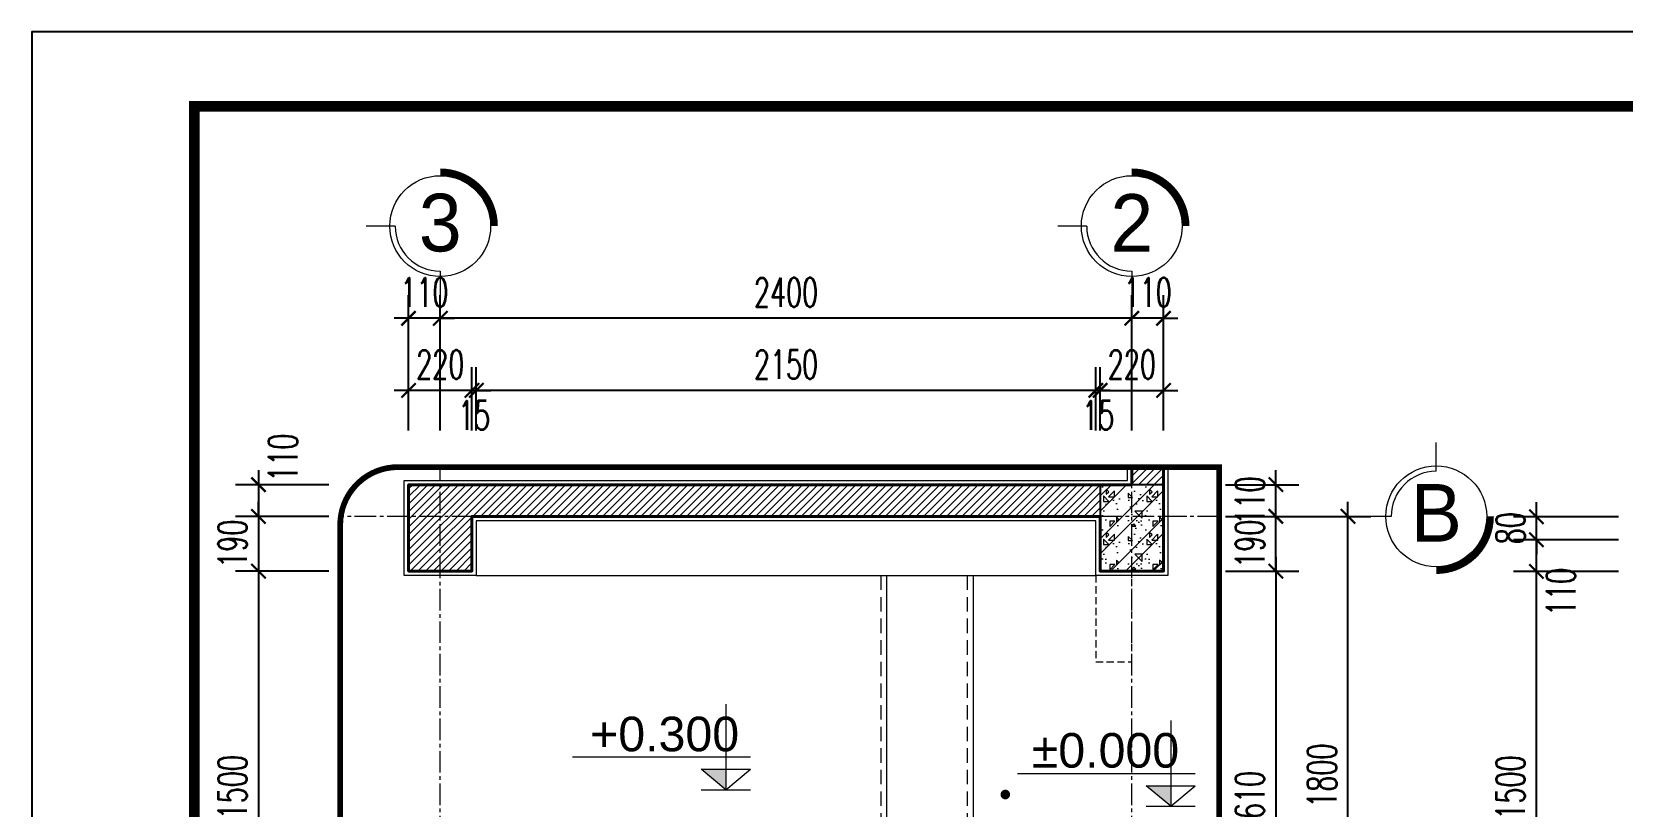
# Model space of a CAD drawing. Header units: millimetres. Extents: x -229618 to 2906, y -178063 to 96806.
# Drawn here: x -147429 to -141910, y -51688 to -49001 of the extents above; entities that cross this region are included whole.
import ezdxf
from ezdxf.enums import TextEntityAlignment as Align

# ---------------------------------------------------------------- set-up
doc = ezdxf.new("R2010")
doc.units = ezdxf.units.MM
doc.header["$LTSCALE"] = 200
doc.header["$MEASUREMENT"] = 0
doc.header["$PDMODE"] = 3
doc.header["$PDSIZE"] = 50
for name, pattern in [('CENTER2', [1.125, 0.75, -0.125, 0.125, -0.125]), ('DASHED2', [0.375, 0.25, -0.125]), ('HIDDEN2', [0.1875, 0.125, -0.0625])]:
    doc.linetypes.add(name, pattern=pattern)
doc.layers.get('0').update_dxf_attribs({"color": 95, "linetype": 'CONTINUOUS'})
doc.layers.get('DEFPOINTS').update_dxf_attribs({"linetype": 'CONTINUOUS'})
for name, color, linetype, lineweight in [('cat', 1, 'CONTINUOUS', 40), ('hatch', 250, 'CONTINUOUS', 5), ('khuat', 8, 'DASHED2', 15), ('nho', 252, 'CONTINUOUS', 15), ('thay', 7, 'CONTINUOUS', 18), ('tim', 18, 'CENTER2', 9)]:
    doc.layers.add(name, color=color, linetype=linetype, lineweight=lineweight)
for name, color, linetype in [('COT', 2, 'CONTINUOUS'), ('DIM', 251, 'CONTINUOUS'), ('KHUNGTEN', 7, 'CONTINUOUS'), ('MANH', 9, 'CONTINUOUS'), ('TEXT', 33, 'CONTINUOUS')]:
    doc.layers.add(name, color=color, linetype=linetype)
doc.layers.add('in', color=203, linetype='CONTINUOUS', lineweight=5, plot=False)
doc.styles.add('Aria H iso', font='Vharial_0.ttf')
doc.styles.add('Arial N  iso', font='vnarialn_0.ttf')
doc.styles.add('dam', font='Vhavanb_0.ttf', dxfattribs={"width": 0.9, "height": 450})
doc.styles.add('Scale', font='vnsimli.shx', dxfattribs={"width": 0.65, "bigfont": 'bigfont.shx'})
doc.dimstyles.new('Scale', dxfattribs={"dimscale": 75, "dimtxt": 2, "dimasz": 1, "dimexe": 1.6, "dimexo": 0, "dimgap": 0.8, "dimtad": 1, "dimdec": 0, "dimzin": 0, "dimdsep": 46, "dimtxsty": 'Scale', "dimblk": 'ARCHTICK', "dimcen": 0.1, "dimdle": 1, "dimclrd": 256, "dimclre": 256, "dimclrt": 3, "dimadec": 0, "dimazin": 0, "dimtfac": 1, "dimtdec": 0, "dimtix": 1, "dimtmove": 2, "dimatfit": 3, "dimldrblk": 'ARCHTICK', "dimfxl": 0, "dimtolj": 1, "dimtzin": 0, "dimarcsym": 0})

# ---------------------------------------------------------------- blocks, each defined once
blk = doc.blocks.new('cao do')
at = {"layer": 'thay'}
for p, q in [((0, 444.6), (0, 0)), ((798.2, 170.2), (-128.3, 170.2)), ((0, 0), (-127.9, 106.1)), ((127.9, 106.1), (-127.9, 106.1)), ((0, 0), (127.9, 106.1))]:
    blk.add_line(p, q, dxfattribs=at)
at = {"layer": 'thay', "ltscale": 600}
blk.add_line((128.3, 0), (-128.3, 0), dxfattribs=at)
at = {"layer": 'thay', "color": 150, "ltscale": 600}
blk.add_solid([(0, 0), (0, 106.1), (127.9, 106.1)], dxfattribs=at)
at = {"layer": 'TEXT', "style": 'Arial N  iso'}
blk.add_attdef('%%P0.000', text='', height=200, dxfattribs=at).set_placement((69.5, 290), align=Align.MIDDLE_LEFT)
blk = doc.blocks.new('_ArchTick')
at = {"color": 0, "linetype": 'ByBlock', "const_width": 0.15}
blk.add_lwpolyline([(-0.5, -0.5), (0.5, 0.5)], dxfattribs=at)
blk = doc.blocks.new('*D901')
at = {"layer": 'DEFPOINTS', "color": 0}
for p in [(-143736.3, -50244.9), (-143736.3, -50383.8), (-143721.3, -50383.8)]:
    blk.add_point(p, dxfattribs=at)
at = {"layer": 'DIM', "lineweight": -2}
for p, q in [((-143736.3, -50383.8), (-143736.3, -50164.9)), ((-143721.3, -50383.8), (-143721.3, -50164.9)), ((-143736.3, -50244.9), (-143786.3, -50244.9)), ((-143721.3, -50244.9), (-143736.3, -50244.9)), ((-143721.3, -50244.9), (-143671.3, -50244.9))]:
    blk.add_line(p, q, dxfattribs=at)
at = {"layer": 'DIM', "lineweight": -2, "xscale": 50, "yscale": 50, "zscale": 50}
blk.add_blockref('_ArchTick', (-143736.3, -50244.9), dxfattribs=at)
at = {"layer": 'DIM', "lineweight": -2, "xscale": 50, "yscale": 50, "zscale": 50, "rotation": 180}
blk.add_blockref('_ArchTick', (-143721.3, -50244.9), dxfattribs=at)
at = {"layer": 'DIM', "color": 3, "insert": (-143728, -50331.5), "char_height": 100, "attachment_point": 5, "style": 'Scale'}
blk.add_mtext('\\A1;15', dxfattribs=at)
blk = doc.blocks.new('*D902')
at = {"layer": 'DEFPOINTS', "color": 0}
for p in [(-145886.3, -50244.9), (-145886.3, -50383.8), (-143736.3, -50383.8)]:
    blk.add_point(p, dxfattribs=at)
at = {"layer": 'DIM', "lineweight": -2}
for p, q in [((-145886.3, -50383.8), (-145886.3, -50164.9)), ((-143736.3, -50383.8), (-143736.3, -50164.9)), ((-143686.3, -50244.9), (-145936.3, -50244.9))]:
    blk.add_line(p, q, dxfattribs=at)
at = {"layer": 'DIM', "lineweight": -2, "xscale": 50, "yscale": 50, "zscale": 50, "rotation": 180}
blk.add_blockref('_ArchTick', (-145886.3, -50244.9), dxfattribs=at)
at = {"layer": 'DIM', "lineweight": -2, "xscale": 50, "yscale": 50, "zscale": 50}
blk.add_blockref('_ArchTick', (-143736.3, -50244.9), dxfattribs=at)
at = {"layer": 'DIM', "color": 3, "insert": (-144811.3, -50154.9), "char_height": 100, "attachment_point": 5, "style": 'Scale'}
blk.add_mtext('\\A1;2150', dxfattribs=at)
blk = doc.blocks.new('*D903')
at = {"layer": 'DEFPOINTS', "color": 0}
for p in [(-145901.3, -50244.9), (-145901.3, -50383.8), (-145886.3, -50383.8)]:
    blk.add_point(p, dxfattribs=at)
at = {"layer": 'DIM', "lineweight": -2}
for p, q in [((-145901.3, -50383.8), (-145901.3, -50164.9)), ((-145886.3, -50383.8), (-145886.3, -50164.9)), ((-145901.3, -50244.9), (-145951.3, -50244.9)), ((-145886.3, -50244.9), (-145901.3, -50244.9)), ((-145886.3, -50244.9), (-145836.3, -50244.9))]:
    blk.add_line(p, q, dxfattribs=at)
at = {"layer": 'DIM', "lineweight": -2, "xscale": 50, "yscale": 50, "zscale": 50}
blk.add_blockref('_ArchTick', (-145901.3, -50244.9), dxfattribs=at)
at = {"layer": 'DIM', "lineweight": -2, "xscale": 50, "yscale": 50, "zscale": 50, "rotation": 180}
blk.add_blockref('_ArchTick', (-145886.3, -50244.9), dxfattribs=at)
at = {"layer": 'DIM', "color": 3, "insert": (-145893.8, -50331.5), "char_height": 100, "attachment_point": 5, "style": 'Scale'}
blk.add_mtext('\\A1;15', dxfattribs=at)
blk = doc.blocks.new('*D904')
at = {"layer": 'DEFPOINTS', "color": 0}
for p in [(-143611.3, -49994.9), (-143611.3, -50383.8), (-143501.3, -50383.8)]:
    blk.add_point(p, dxfattribs=at)
at = {"layer": 'DIM', "lineweight": -2}
for p, q in [((-143611.3, -50383.8), (-143611.3, -49914.9)), ((-143501.3, -50383.8), (-143501.3, -49914.9)), ((-143611.3, -49994.9), (-143661.3, -49994.9)), ((-143501.3, -49994.9), (-143611.3, -49994.9)), ((-143501.3, -49994.9), (-143451.3, -49994.9))]:
    blk.add_line(p, q, dxfattribs=at)
at = {"layer": 'DIM', "lineweight": -2, "xscale": 50, "yscale": 50, "zscale": 50}
blk.add_blockref('_ArchTick', (-143611.3, -49994.9), dxfattribs=at)
at = {"layer": 'DIM', "lineweight": -2, "xscale": 50, "yscale": 50, "zscale": 50, "rotation": 180}
blk.add_blockref('_ArchTick', (-143501.3, -49994.9), dxfattribs=at)
at = {"layer": 'DIM', "color": 3, "insert": (-143556.3, -49904.9), "char_height": 100, "attachment_point": 5, "style": 'Scale'}
blk.add_mtext('\\A1;110', dxfattribs=at)
blk = doc.blocks.new('*D905')
at = {"layer": 'DEFPOINTS', "color": 0}
for p in [(-146011.3, -49994.9), (-146011.3, -50383.8), (-143611.3, -50383.8)]:
    blk.add_point(p, dxfattribs=at)
at = {"layer": 'DIM', "lineweight": -2}
for p, q in [((-146011.3, -50383.8), (-146011.3, -49914.9)), ((-143611.3, -50383.8), (-143611.3, -49914.9)), ((-143561.3, -49994.9), (-146061.3, -49994.9))]:
    blk.add_line(p, q, dxfattribs=at)
at = {"layer": 'DIM', "lineweight": -2, "xscale": 50, "yscale": 50, "zscale": 50, "rotation": 180}
blk.add_blockref('_ArchTick', (-146011.3, -49994.9), dxfattribs=at)
at = {"layer": 'DIM', "lineweight": -2, "xscale": 50, "yscale": 50, "zscale": 50}
blk.add_blockref('_ArchTick', (-143611.3, -49994.9), dxfattribs=at)
at = {"layer": 'DIM', "color": 3, "insert": (-144811.3, -49904.9), "char_height": 100, "attachment_point": 5, "style": 'Scale'}
blk.add_mtext('\\A1;2400', dxfattribs=at)
blk = doc.blocks.new('*D906')
at = {"layer": 'DEFPOINTS', "color": 0}
for p in [(-146121.3, -49994.9), (-146121.3, -50383.8), (-146011.3, -50383.8)]:
    blk.add_point(p, dxfattribs=at)
at = {"layer": 'DIM', "lineweight": -2}
for p, q in [((-146121.3, -50383.8), (-146121.3, -49914.9)), ((-146011.3, -50383.8), (-146011.3, -49914.9)), ((-146121.3, -49994.9), (-146171.3, -49994.9)), ((-146011.3, -49994.9), (-146121.3, -49994.9)), ((-146011.3, -49994.9), (-145961.3, -49994.9))]:
    blk.add_line(p, q, dxfattribs=at)
at = {"layer": 'DIM', "lineweight": -2, "xscale": 50, "yscale": 50, "zscale": 50}
blk.add_blockref('_ArchTick', (-146121.3, -49994.9), dxfattribs=at)
at = {"layer": 'DIM', "lineweight": -2, "xscale": 50, "yscale": 50, "zscale": 50, "rotation": 180}
blk.add_blockref('_ArchTick', (-146011.3, -49994.9), dxfattribs=at)
at = {"layer": 'DIM', "color": 3, "insert": (-146066.3, -49904.9), "char_height": 100, "attachment_point": 5, "style": 'Scale'}
blk.add_mtext('\\A1;110', dxfattribs=at)
blk = doc.blocks.new('*D907')
at = {"layer": 'DEFPOINTS', "color": 0}
for p in [(-146397.8, -50572.3), (-146642, -50682.3), (-146397.8, -50682.3)]:
    blk.add_point(p, dxfattribs=at)
at = {"layer": 'DIM', "lineweight": -2}
for p, q in [((-146642, -50522.3), (-146642, -50732.3)), ((-146397.8, -50572.3), (-146722, -50572.3)), ((-146397.8, -50682.3), (-146722, -50682.3))]:
    blk.add_line(p, q, dxfattribs=at)
at = {"layer": 'DIM', "lineweight": -2, "xscale": 50, "yscale": 50, "zscale": 50}
for p, rotation in [((-146642, -50572.3), 90), ((-146642, -50682.3), 270)]:
    blk.add_blockref('_ArchTick', p, dxfattribs=dict(at, rotation=rotation))
at = {"layer": 'DIM', "color": 3, "insert": (-146557, -50478.8), "char_height": 100, "attachment_point": 5, "rotation": 90, "style": 'Scale'}
blk.add_mtext('\\A1;110', dxfattribs=at)
blk = doc.blocks.new('*D908')
at = {"layer": 'DEFPOINTS', "color": 0}
for p in [(-146397.8, -50682.3), (-146642, -50872.3), (-146397.8, -50872.3)]:
    blk.add_point(p, dxfattribs=at)
at = {"layer": 'DIM', "lineweight": -2}
for p, q in [((-146642, -50682.3), (-146642, -50632.3)), ((-146397.8, -50682.3), (-146722, -50682.3)), ((-146642, -50682.3), (-146642, -50872.3)), ((-146397.8, -50872.3), (-146722, -50872.3)), ((-146642, -50872.3), (-146642, -50922.3))]:
    blk.add_line(p, q, dxfattribs=at)
at = {"layer": 'DIM', "lineweight": -2, "xscale": 50, "yscale": 50, "zscale": 50}
for p, rotation in [((-146642, -50682.3), 270), ((-146642, -50872.3), 90)]:
    blk.add_blockref('_ArchTick', p, dxfattribs=dict(at, rotation=rotation))
at = {"layer": 'DIM', "color": 3, "insert": (-146732, -50777.3), "char_height": 100, "attachment_point": 5, "rotation": 90, "style": 'Scale'}
blk.add_mtext('\\A1;190', dxfattribs=at)
blk = doc.blocks.new('*D909')
at = {"layer": 'DEFPOINTS', "color": 0}
for p in [(-146397.8, -50872.3), (-146642, -52372.3), (-146397.8, -52372.3)]:
    blk.add_point(p, dxfattribs=at)
at = {"layer": 'DIM', "lineweight": -2}
for p, q in [((-146642, -50822.3), (-146642, -52422.3)), ((-146397.8, -50872.3), (-146722, -50872.3)), ((-146397.8, -52372.3), (-146722, -52372.3))]:
    blk.add_line(p, q, dxfattribs=at)
at = {"layer": 'DIM', "lineweight": -2, "xscale": 50, "yscale": 50, "zscale": 50}
for p, rotation in [((-146642, -50872.3), 90), ((-146642, -52372.3), 270)]:
    blk.add_blockref('_ArchTick', p, dxfattribs=dict(at, rotation=rotation))
at = {"layer": 'DIM', "color": 3, "insert": (-146732, -51622.3), "char_height": 100, "attachment_point": 5, "rotation": 90, "style": 'Scale'}
blk.add_mtext('\\A1;1500', dxfattribs=at)
blk = doc.blocks.new('*D919')
at = {"layer": 'DEFPOINTS', "color": 0}
for p in [(-143286.6, -50682.3), (-143111.4, -50682.3), (-143286.6, -50872.3)]:
    blk.add_point(p, dxfattribs=at)
at = {"layer": 'DIM', "lineweight": -2}
for p, q in [((-143111.4, -50682.3), (-143111.4, -50632.3)), ((-143286.6, -50682.3), (-143031.4, -50682.3)), ((-143111.4, -50872.3), (-143111.4, -50682.3)), ((-143286.6, -50872.3), (-143031.4, -50872.3)), ((-143111.4, -50872.3), (-143111.4, -50922.3))]:
    blk.add_line(p, q, dxfattribs=at)
at = {"layer": 'DIM', "lineweight": -2, "xscale": 50, "yscale": 50, "zscale": 50}
for p, rotation in [((-143111.4, -50682.3), 270), ((-143111.4, -50872.3), 90)]:
    blk.add_blockref('_ArchTick', p, dxfattribs=dict(at, rotation=rotation))
at = {"layer": 'DIM', "color": 3, "insert": (-143201.4, -50777.3), "char_height": 100, "attachment_point": 5, "rotation": 90, "style": 'Scale'}
blk.add_mtext('\\A1;190', dxfattribs=at)
blk = doc.blocks.new('*D920')
at = {"layer": 'DEFPOINTS', "color": 0}
for p in [(-143286.6, -50572.3), (-143111.4, -50572.3), (-143286.6, -50682.3)]:
    blk.add_point(p, dxfattribs=at)
at = {"layer": 'DIM', "lineweight": -2}
for p, q in [((-143111.4, -50732.3), (-143111.4, -50522.3)), ((-143286.6, -50572.3), (-143031.4, -50572.3)), ((-143286.6, -50682.3), (-143031.4, -50682.3))]:
    blk.add_line(p, q, dxfattribs=at)
at = {"layer": 'DIM', "lineweight": -2, "xscale": 50, "yscale": 50, "zscale": 50}
for p, rotation in [((-143111.4, -50572.3), 90), ((-143111.4, -50682.3), 270)]:
    blk.add_blockref('_ArchTick', p, dxfattribs=dict(at, rotation=rotation))
at = {"layer": 'DIM', "color": 3, "insert": (-143201.1, -50627.3), "char_height": 100, "attachment_point": 5, "rotation": 90, "style": 'Scale'}
blk.add_mtext('\\A1;110', dxfattribs=at)
blk = doc.blocks.new('*D924')
at = {"layer": 'DEFPOINTS', "color": 0}
for p in [(-143161.6, -50682.3), (-142861.4, -50682.3), (-143161.6, -52482.3)]:
    blk.add_point(p, dxfattribs=at)
at = {"layer": 'DIM', "lineweight": -2}
for p, q in [((-142861.4, -52532.3), (-142861.4, -50632.3)), ((-143161.6, -50682.3), (-142781.4, -50682.3)), ((-143161.6, -52482.3), (-142781.4, -52482.3))]:
    blk.add_line(p, q, dxfattribs=at)
at = {"layer": 'DIM', "lineweight": -2, "xscale": 50, "yscale": 50, "zscale": 50}
for p, rotation in [((-142861.4, -50682.3), 90), ((-142861.4, -52482.3), 270)]:
    blk.add_blockref('_ArchTick', p, dxfattribs=dict(at, rotation=rotation))
at = {"layer": 'DIM', "color": 3, "insert": (-142951.4, -51582.3), "char_height": 100, "attachment_point": 5, "rotation": 90, "style": 'Scale'}
blk.add_mtext('\\A1;1800', dxfattribs=at)
blk = doc.blocks.new('*D925')
at = {"layer": 'DEFPOINTS', "color": 0}
for p in [(-143286.6, -50872.3), (-143286.6, -52482.3), (-143111.4, -52482.3)]:
    blk.add_point(p, dxfattribs=at)
at = {"layer": 'DIM', "lineweight": -2}
for p, q in [((-143111.4, -50822.3), (-143111.4, -52532.3)), ((-143286.6, -50872.3), (-143031.4, -50872.3)), ((-143286.6, -52482.3), (-143031.4, -52482.3))]:
    blk.add_line(p, q, dxfattribs=at)
at = {"layer": 'DIM', "lineweight": -2, "xscale": 50, "yscale": 50, "zscale": 50}
for p, rotation in [((-143111.4, -50872.3), 90), ((-143111.4, -52482.3), 270)]:
    blk.add_blockref('_ArchTick', p, dxfattribs=dict(at, rotation=rotation))
at = {"layer": 'DIM', "color": 3, "insert": (-143201.4, -51677.3), "char_height": 100, "attachment_point": 5, "rotation": 90, "style": 'Scale'}
blk.add_mtext('\\A1;1610', dxfattribs=at)
blk = doc.blocks.new('*D952')
at = {"layer": 'DEFPOINTS', "color": 0}
for p in [(-143501.3, -50244.9), (-143721.3, -50383.8), (-143501.3, -50383.8)]:
    blk.add_point(p, dxfattribs=at)
at = {"layer": 'DIM', "lineweight": -2}
for p, q in [((-143721.3, -50383.8), (-143721.3, -50164.9)), ((-143501.3, -50383.8), (-143501.3, -50164.9)), ((-143721.3, -50244.9), (-143771.3, -50244.9)), ((-143721.3, -50244.9), (-143501.3, -50244.9)), ((-143501.3, -50244.9), (-143451.3, -50244.9))]:
    blk.add_line(p, q, dxfattribs=at)
at = {"layer": 'DIM', "lineweight": -2, "xscale": 50, "yscale": 50, "zscale": 50}
blk.add_blockref('_ArchTick', (-143721.3, -50244.9), dxfattribs=at)
at = {"layer": 'DIM', "lineweight": -2, "xscale": 50, "yscale": 50, "zscale": 50, "rotation": 180}
blk.add_blockref('_ArchTick', (-143501.3, -50244.9), dxfattribs=at)
at = {"layer": 'DIM', "color": 3, "insert": (-143611.3, -50154.9), "char_height": 100, "attachment_point": 5, "style": 'Scale'}
blk.add_mtext('\\A1;220', dxfattribs=at)
blk = doc.blocks.new('*D953')
at = {"layer": 'DEFPOINTS', "color": 0}
for p in [(-146121.3, -50244.9), (-146121.3, -50383.8), (-145901.3, -50383.8)]:
    blk.add_point(p, dxfattribs=at)
at = {"layer": 'DIM', "lineweight": -2}
for p, q in [((-146121.3, -50383.8), (-146121.3, -50164.9)), ((-145901.3, -50383.8), (-145901.3, -50164.9)), ((-146121.3, -50244.9), (-146171.3, -50244.9)), ((-145901.3, -50244.9), (-146121.3, -50244.9)), ((-145901.3, -50244.9), (-145851.3, -50244.9))]:
    blk.add_line(p, q, dxfattribs=at)
at = {"layer": 'DIM', "lineweight": -2, "xscale": 50, "yscale": 50, "zscale": 50}
blk.add_blockref('_ArchTick', (-146121.3, -50244.9), dxfattribs=at)
at = {"layer": 'DIM', "lineweight": -2, "xscale": 50, "yscale": 50, "zscale": 50, "rotation": 180}
blk.add_blockref('_ArchTick', (-145901.3, -50244.9), dxfattribs=at)
at = {"layer": 'DIM', "color": 3, "insert": (-146011.3, -50154.9), "char_height": 100, "attachment_point": 5, "style": 'Scale'}
blk.add_mtext('\\A1;220', dxfattribs=at)
blk = doc.blocks.new('*D961')
at = {"layer": 'DEFPOINTS', "color": 0}
for p in [(-142207.1, -50873.4), (-141922, -50873.4), (-141922, -52373.4)]:
    blk.add_point(p, dxfattribs=at)
at = {"layer": 'DIM', "lineweight": -2}
for p, q in [((-142207.1, -52423.4), (-142207.1, -50823.4)), ((-141922, -50873.4), (-142287.1, -50873.4)), ((-141922, -52373.4), (-142287.1, -52373.4))]:
    blk.add_line(p, q, dxfattribs=at)
at = {"layer": 'DIM', "lineweight": -2, "xscale": 50, "yscale": 50, "zscale": 50}
for p, rotation in [((-142207.1, -50873.4), 90), ((-142207.1, -52373.4), 270)]:
    blk.add_blockref('_ArchTick', p, dxfattribs=dict(at, rotation=rotation))
at = {"layer": 'DIM', "color": 3, "insert": (-142297.1, -51623.4), "char_height": 100, "attachment_point": 5, "rotation": 90, "style": 'Scale'}
blk.add_mtext('\\A1;1500', dxfattribs=at)
blk = doc.blocks.new('*D962')
at = {"layer": 'DEFPOINTS', "color": 0}
for p in [(-142207.1, -50763.4), (-141922, -50763.4), (-141922, -50873.4)]:
    blk.add_point(p, dxfattribs=at)
at = {"layer": 'DIM', "lineweight": -2}
for p, q in [((-142207.1, -50923.4), (-142207.1, -50713.4)), ((-141922, -50763.4), (-142287.1, -50763.4)), ((-141922, -50873.4), (-142287.1, -50873.4))]:
    blk.add_line(p, q, dxfattribs=at)
at = {"layer": 'DIM', "lineweight": -2, "xscale": 50, "yscale": 50, "zscale": 50}
for p, rotation in [((-142207.1, -50763.4), 90), ((-142207.1, -50873.4), 270)]:
    blk.add_blockref('_ArchTick', p, dxfattribs=dict(at, rotation=rotation))
at = {"layer": 'DIM', "color": 3, "insert": (-142122.1, -50944.6), "char_height": 100, "attachment_point": 5, "rotation": 90, "style": 'Scale'}
blk.add_mtext('\\A1;110', dxfattribs=at)
blk = doc.blocks.new('*D965')
at = {"layer": 'DEFPOINTS', "color": 0}
for p in [(-142207.1, -50683.4), (-141922, -50683.4), (-141922, -50763.4)]:
    blk.add_point(p, dxfattribs=at)
at = {"layer": 'DIM', "lineweight": -2}
for p, q in [((-142207.1, -50683.4), (-142207.1, -50633.4)), ((-141922, -50683.4), (-142287.1, -50683.4)), ((-142207.1, -50763.4), (-142207.1, -50683.4)), ((-141922, -50763.4), (-142287.1, -50763.4)), ((-142207.1, -50763.4), (-142207.1, -50813.4))]:
    blk.add_line(p, q, dxfattribs=at)
at = {"layer": 'DIM', "lineweight": -2, "xscale": 50, "yscale": 50, "zscale": 50}
for p, rotation in [((-142207.1, -50683.4), 270), ((-142207.1, -50763.4), 90)]:
    blk.add_blockref('_ArchTick', p, dxfattribs=dict(at, rotation=rotation))
at = {"layer": 'DIM', "color": 3, "insert": (-142297.1, -50723.4), "char_height": 100, "attachment_point": 5, "rotation": 90, "style": 'Scale'}
blk.add_mtext('\\A1;80', dxfattribs=at)
blk = doc.blocks.new('KhungA3')
at = {"layer": 'DEFPOINTS', "color": 8}
blk.add_lwpolyline([(-3.74, 3.81), (416.31, 3.81), (416.31, 300.81), (-3.74, 300.81)], close=True, dxfattribs=at)
at = {"layer": 'KHUNGTEN', "color": 4, "const_width": 0.724}
blk.add_lwpolyline([(7.54, 8.99), (411.13, 8.99), (411.13, 295.64), (7.54, 295.64)], close=True, dxfattribs=at)
blk = doc.blocks.new('tr')
at = {"layer": 'thay', "ltscale": 600}
for p, q in [((0, -200), (0, 0)), ((313, -513), (513, -513))]:
    blk.add_line(p, q, dxfattribs=at)
at = {"layer": 'thay', "ltscale": 600, "const_width": 50}
blk.add_lwpolyline([(-375, -513, 0.414214), (0, -888, 0.414214)], format="xyb", dxfattribs=at)
at = {"layer": 'thay', "ltscale": 600}
blk.add_circle((0, -513), 350, dxfattribs=at)
blk.add_arc((0, -513), 313, 0, 90, dxfattribs=at)
at = {"layer": 'TEXT', "linetype": 'Continuous', "style": 'Aria H iso'}
blk.add_attdef('A', text='', height=350, dxfattribs=at).set_placement((0, -671), align=Align.CENTER)
blk = doc.blocks.new('*U872')
at = {"layer": 'thay', "ltscale": 600}
for p, q in [((0, -200), (0, 0)), ((-313, -513), (-513, -513))]:
    blk.add_line(p, q, dxfattribs=at)
at = {"layer": 'thay', "ltscale": 600, "const_width": 50}
blk.add_lwpolyline([(375, -513, -0.414214), (0, -888, -0.414214)], format="xyb", dxfattribs=at)
at = {"layer": 'thay', "ltscale": 600}
blk.add_circle((0, -513), 350, dxfattribs=at)
blk.add_arc((0, -513), 313, 90, 180, dxfattribs=at)
at = {"layer": 'TEXT', "linetype": 'Continuous', "style": 'Aria H iso'}
blk.add_attdef('A', text='', height=350, dxfattribs=at).set_placement((0, -671), align=Align.CENTER)

msp = doc.modelspace()

# ---------------------------------------------------------------- hatches: boundary and pattern name
at = {"layer": 'hatch', "linetype": 'Continuous'}
h = msp.add_hatch(dxfattribs=at)
h.set_pattern_fill('ANSI31', color=256, scale=150, style=0)
h.set_pattern_definition([(45, (-285883.295, -7199.217), (-13.2582521, 13.2582521), [])])
h.paths.add_polyline_path([(-143501.3, -50572.3), (-143611.3, -50572.3), (-143611.3, -50511.4), (-143501.3, -50511.4)])
h.paths.add_polyline_path([(-145901.3, -50872.3), (-146121.3, -50872.3), (-146121.3, -50572.3), (-143721.3, -50572.3), (-143721.3, -50682.3), (-145901.3, -50682.3)])
h = msp.add_hatch(dxfattribs=at)
h.set_pattern_fill('BT', color=256, scale=150, style=0)
h.set_pattern_definition([(0, (-278210.13, -46513.81), (0, 150), [0, -150]), (0, (-278316.1, -46448.96), (0, 150), [0, -150]), (0, (-278311.4, -46475.37), (0, 150), [0, -150]), (0, (-278258.56, -46463.05), (0, 150), [0, -150]), (0, (-278287.04, -46419.91), (0, 150), [0, -150]), (0, (-278294.67, -46438.98), (0, 150), [0, -150]), (0, (-278281.16, -46407), (0, 150), [0, -150]), (0, (-278302, -46394.38), (0, 150), [0, -150]), (0, (-278273.24, -46427.25), (0, 150), [0, -150]), (0, (-278321.38, -46426.66), (0, 150), [0, -150]), (0, (-278225.39, -46426.07), (0, 150), [0, -150]), (0, (-278203.67, -46421.96), (0, 150), [0, -150]), (0, (-278214.83, -46437.22), (0, 150), [0, -150]), (0, (-278211.6, -46457.76), (0, 150), [0, -150]), (0, (-278250.64, -46439.86), (0, 150), [0, -150]), (0, (-278251.81, -46481.24), (0, 150), [0, -150]), (0, (-278251.81, -46494.15), (0, 150), [0, -150]), (0, (-278322.85, -46497.09), (0, 150), [0, -150]), (0, (-278263.55, -46479.48), (0, 150), [0, -150]), (0, (-278262.97, -46529.36), (0, 150), [0, -150]), (0, (-278279.11, -46497.38), (0, 150), [0, -150]), (0, (-278277.94, -46512.05), (0, 150), [0, -150]), (0, (-278297.31, -46522.91), (0, 150), [0, -150]), (0, (-278287.33, -46502.95), (0, 150), [0, -150]), (0, (-278294.37, -46496.79), (0, 150), [0, -150]), (45, (-278215.08, -46501.4), (0, 150.00005), [12, -200.1321]), (135, (-278206.6, -46492.91), (-150.00005, 0), [12, -200.1321]), (270, (-278215.08, -46484.43), (150, -3e-14), [16.97055, -133.02945]), (180, (-278220.29, -46499.49), (-2e-14, -150), [18, -132]), (270, (-278238.29, -46499.49), (150, -3e-14), [18, -132]), (45, (-278238.29, -46517.49), (0, 150.00005), [25.4559, -186.6762]), (90, (-278275.8, -46489.12), (-150, 9e-15), [25.2, -124.8]), (180, (-278275.8, -46463.92), (-2e-14, -150), [25.2, -124.8]), (315, (-278301, -46463.92), (150.00005, -3e-14), [35.6382, -176.4939]), (135, (-278297.14, -46516.09), (-150.00005, 0), [10.5, -201.6321]), (225, (-278304.57, -46508.66), (-2e-14, -150.00005), [10.5, -201.6321]), (0, (-278312, -46516.09), (0, 150), [14.84925, -135.15075]), (0, (-278242.32, -46414.68), (0, 150), [20.625, -129.375]), (90, (-278221.69, -46414.68), (-150, 9e-15), [20.625, -129.375]), (225, (-278221.69, -46394.06), (-2e-14, -150.00005), [29.1681, -182.96385]), (270, (-278259.66, -46411.7), (150, -3e-14), [18.75, -131.25]), (0, (-278259.66, -46430.44), (0, 150), [18.75, -131.25]), (135, (-278240.91, -46430.44), (-150.00005, 0), [26.51655, -185.61555]), (45, (-278250.12, -46405.92), (0, 150.00005), [12.75, -199.3821]), (135, (-278241.11, -46396.9), (-150.00005, 0), [12.75, -199.3821]), (270, (-278250.12, -46387.88), (150, -3e-14), [18.0312, -131.9688]), (135, (-278309.02, -46416.72), (-150.00005, 0), [21.21315, -190.9188]), (0, (-278324.02, -46416.72), (0, 150), [15, -135]), (270, (-278324.02, -46401.72), (150, -3e-14), [15, -135]), (45, (-278335.07, -46533.06), (-74.24621, 74.24621), []), (45, (-278282.57, -46533.06), (-74.24621, 74.24621), [])])
h.paths.add_polyline_path([(-143501.3, -50872.3), (-143721.3, -50872.3), (-143721.3, -50572.3), (-143501.3, -50572.3)])

# ---------------------------------------------------------------- linework, layer by layer
at = {"layer": 'cat', "linetype": 'Continuous'}
msp.add_lwpolyline([(-143501.3, -50511.4), (-143501.3, -50872.3), (-143721.3, -50872.3), (-143721.3, -50682.3), (-145901.3, -50682.3), (-145901.3, -50872.3), (-146121.3, -50872.3), (-146121.3, -50572.3), (-143611.3, -50572.3), (-143611.3, -50511.4)], dxfattribs=at)
at = {"layer": 'COT', "linetype": 'Continuous'}
msp.add_lwpolyline([(-143501.3, -50872.3), (-143501.3, -50572.3), (-143721.3, -50572.3), (-143721.3, -50872.3)], close=True, dxfattribs=at)
at = {"layer": 'hatch', "linetype": 'Continuous'}
msp.add_lwpolyline([(-143486.3, -50511.4), (-143486.3, -50887.3), (-143736.3, -50887.3), (-143736.3, -50697.3), (-145886.3, -50697.3), (-145886.3, -50887.3), (-146136.3, -50887.3), (-146136.3, -50557.3), (-143626.3, -50557.3), (-143626.3, -50511.4)], dxfattribs=at)
at = {"layer": 'in'}
msp.add_lwpolyline([(-147428.7, -49000.5), (-126426.6, -49000.5), (-126426.6, -63850.5), (-147428.7, -63850.5)], close=True, dxfattribs=at)
at = {"layer": 'khuat'}
for p, q in [((-144481.3, -52512.3), (-144481.3, -50887.3)), ((-144181.3, -52512.3), (-144181.3, -50887.3))]:
    msp.add_line(p, q, dxfattribs=at)
at = {"layer": 'khuat', "color": 5, "ltscale": 2, "const_width": 20}
msp.add_lwpolyline([(-143308.3, -50511.4), (-146158.5, -50511.4, 0.414214), (-146358.5, -50711.4), (-146358.5, -56409.2), (-143508.3, -56409.2, 0.414214), (-143308.3, -56209.2)], format="xyb", close=True, dxfattribs=at)
at = {"layer": 'khuat', "linetype": 'HIDDEN2'}
msp.add_lwpolyline([(-143736.3, -50887.3), (-143736.3, -51187.3), (-143611.3, -51187.3), (-143611.3, -50887.3)], dxfattribs=at)
at = {"layer": 'nho', "linetype": 'Continuous'}
msp.add_lwpolyline([(-144050.3, -51647.7, 0, 0, 0), (-144395.8, -51647.7, 33.3, 0, 0), (-144481.3, -51647.7, 0, 0, 0)], format="xyseb", dxfattribs=at)
at = {"layer": 'nho', "linetype": 'Continuous', "const_width": 16.7}
msp.add_lwpolyline([(-144050.3, -51656, -1), (-144050.3, -51639.4, -1)], format="xyb", close=True, dxfattribs=at)
at = {"layer": 'thay', "linetype": 'Continuous'}
msp.add_line((-145886.3, -50887.3), (-143736.3, -50887.3), dxfattribs=at)
at = {"layer": 'thay'}
for p, q in [((-144461.3, -52512.3), (-144461.3, -50887.3)), ((-144161.3, -52512.3), (-144161.3, -50887.3))]:
    msp.add_line(p, q, dxfattribs=at)
at = {"layer": 'tim', "ltscale": 0.5}
for p, q in [((-146011.3, -56409.2), (-146011.3, -50511.4)), ((-143611.3, -56409.2), (-143611.3, -50511.4)), ((-143308.3, -50682.3), (-146358.5, -50682.3))]:
    msp.add_line(p, q, dxfattribs=at)

# ---------------------------------------------------------------- block references
at = {"layer": 'MANH', "xscale": 0.5, "yscale": 0.5, "zscale": 0.5, "rotation": 90}
for name, p in [('*U872', (-146267.9, -49674.9)), ('*U872', (-143867.9, -49674.9)), ('tr', (-142811.4, -50682.3))]:
    msp.add_blockref(name, p, dxfattribs=at)
at = {"layer": 'thay', "xscale": 50, "yscale": 50, "zscale": 50.00000000000006}
msp.add_blockref('KhungA3', (-147241.8, -64041.2), dxfattribs=at)
at = {"layer": 'thay', "linetype": 'Continuous'}
ref = msp.add_blockref('cao do', (-145020, -51630.9), dxfattribs=dict(at, xscale=-0.6666666666278616, yscale=0.6666666666278616, zscale=0.6666666666666666))
ref.add_attrib('%%P0.000', '+0.300', dxfattribs={"layer": 'TEXT', "height": 120, "style": 'Arial N  iso'}).set_placement((-145491.4, -51437.6), align=Align.MIDDLE_LEFT)
ref = msp.add_blockref('cao do', (-143476.5, -51687.7), dxfattribs=dict(at, xscale=-0.6666666666278616, yscale=0.6666666666278616, zscale=0.6666666666666666))
ref.add_attrib('%%P0.000', '%%p0.000', dxfattribs={"layer": 'TEXT', "height": 120, "style": 'Arial N  iso'}).set_placement((-143958.5, -51494.4), align=Align.MIDDLE_LEFT)

# ---------------------------------------------------------------- texts
at = {"layer": 'TEXT', "linetype": 'Continuous', "style": 'dam'}
for s, p in [('3', (-146011.3, -49662.6)), ('2', (-143611.3, -49662.6)), ('b', (-142554.8, -50670))]:
    msp.add_text(s, height=200, dxfattribs=at).set_placement(p, align=Align.MIDDLE)

# ---------------------------------------------------------------- dimensions: what is measured, and where the dimension line sits
at = {"layer": 'DIM'}
for base, p1, p2, angle, picture, middle in [((-146121.3, -49994.9), (-146011.3, -50383.8), (-146121.3, -50383.8), 180, '*D906', (-146066.3, -49904.9)), ((-146011.3, -49994.9), (-143611.3, -50383.8), (-146011.3, -50383.8), 180, '*D905', (-144811.3, -49904.9)), ((-143611.3, -49994.9), (-143501.3, -50383.8), (-143611.3, -50383.8), 180, '*D904', (-143556.3, -49904.9)), ((-146121.3, -50244.9), (-145901.3, -50383.8), (-146121.3, -50383.8), 180, '*D953', (-146011.3, -50154.9)), ((-145886.3, -50244.9), (-143736.3, -50383.8), (-145886.3, -50383.8), 180, '*D902', (-144811.3, -50154.9)), ((-143501.3, -50244.9), (-143721.3, -50383.8), (-143501.3, -50383.8), 180, '*D952', (-143611.3, -50154.9)), ((-146642, -50872.3), (-146397.8, -50682.3), (-146397.8, -50872.3), 90, '*D908', (-146732, -50777.3)), ((-143111.4, -50682.3), (-143286.6, -50872.3), (-143286.6, -50682.3), 90, '*D919', (-143201.4, -50777.3)), ((-142861.4, -50682.3), (-143161.6, -52482.3), (-143161.6, -50682.3), 90, '*D924', (-142951.4, -51582.3)), ((-142207.1, -50683.4), (-141922, -50763.4), (-141922, -50683.4), 90, '*D965', (-142297.1, -50723.4)), ((-146642, -52372.3), (-146397.8, -50872.3), (-146397.8, -52372.3), 90, '*D909', (-146732, -51622.3)), ((-143111.4, -52482.3), (-143286.6, -50872.3), (-143286.6, -52482.3), 270, '*D925', (-143201.4, -51677.3)), ((-142207.1, -50873.4), (-141922, -52373.4), (-141922, -50873.4), 90, '*D961', (-142297.1, -51623.4))]:
    dim = msp.add_linear_dim(base=base, p1=p1, p2=p2, angle=angle, dimstyle='Scale', override={"dimscale": 50}, dxfattribs=at)
    dim.commit()
    dim.dimension.update_dxf_attribs({"geometry": picture, "text_midpoint": middle})
for base, p1, p2, angle, picture, middle in [((-145901.3, -50244.9), (-145886.3, -50383.8), (-145901.3, -50383.8), 180, '*D903', (-145893.8, -50331.5)), ((-143736.3, -50244.9), (-143721.3, -50383.8), (-143736.3, -50383.8), 180, '*D901', (-143728, -50331.5)), ((-146642, -50682.3), (-146397.8, -50572.3), (-146397.8, -50682.3), 90, '*D907', (-146557, -50478.8)), ((-143111.4, -50572.3), (-143286.6, -50682.3), (-143286.6, -50572.3), 90, '*D920', (-143201.1, -50627.3)), ((-142207.1, -50763.4), (-141922, -50873.4), (-141922, -50763.4), 90, '*D962', (-142122.1, -50944.6))]:
    dim = msp.add_linear_dim(base=base, p1=p1, p2=p2, angle=angle, dimstyle='Scale', override={"dimscale": 50}, dxfattribs=at)
    dim.commit()
    dim.dimension.update_dxf_attribs({"geometry": picture, "text_midpoint": middle, "dimtype": 160})

doc.saveas('drawing.dxf')
